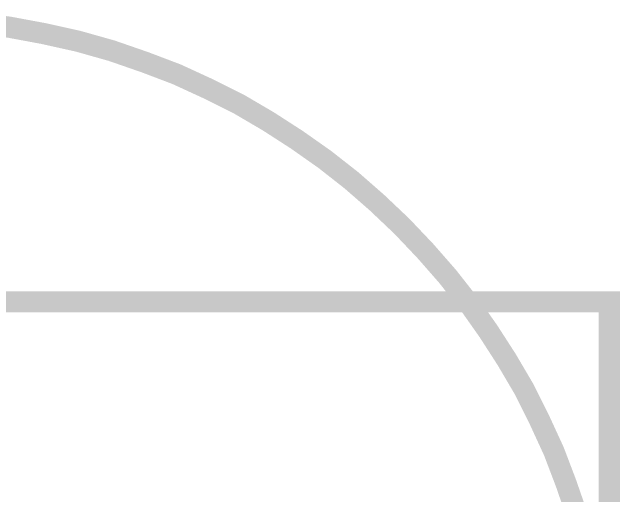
# Model space of a CAD drawing. Header units: inches. Extents: x 0 to 841, y 0 to 594.
# Drawn here: x 333.94 to 355.39, y 68.14 to 85.23 of the extents above; entities that cross this region are included whole.
import ezdxf

# ---------------------------------------------------------------- set-up
doc = ezdxf.new("R2010")
doc.units = ezdxf.units.IN
doc.layers.add('Sheet', color=255, linetype='Continuous')

msp = doc.modelspace()

# ---------------------------------------------------------------- linework, layer by layer
at = {"layer": 'Sheet'}
for points in [[(332.578, 84.851, 0.749, 0.749, 0), (333.835, 84.694, 0.749, 0.749, 0), (335.048, 84.469, 0.749, 0.749, 0), (336.261, 84.199, 0.749, 0.749, 0), (337.451, 83.863, 0.749, 0.749, 0), (338.619, 83.458, 0.749, 0.749, 0), (339.742, 83.032, 0.749, 0.749, 0), (340.865, 82.515, 0.749, 0.749, 0), (341.943, 81.976, 0.749, 0.749, 0), (342.976, 81.37, 0.749, 0.749, 0), (343.986, 80.718, 0.749, 0.749, 0), (344.974, 80.022, 0.749, 0.749, 0), (345.918, 79.281, 0.749, 0.749, 0), (346.816, 78.495, 0.749, 0.749, 0), (347.692, 77.664, 0.749, 0.749, 0), (348.523, 76.788, 0.749, 0.749, 0), (349.309, 75.89, 0.749, 0.749, 0), (350.05, 74.946, 0.749, 0.749, 0), (350.746, 73.958, 0.749, 0.749, 0), (351.397, 72.947, 0.749, 0.749, 0), (352.004, 71.914, 0.749, 0.749, 0), (352.543, 70.836, 0.749, 0.749, 0), (353.059, 69.713, 0.749, 0.749, 0), (353.486, 68.59, 0.749, 0.749, 0), (353.89, 67.422, 0.749, 0.749, 0)], [(353.89, 67.422, 0.749, 0.749, 0), (353.486, 68.59, 0.749, 0.749, 0), (353.059, 69.713, 0.749, 0.749, 0), (352.543, 70.836, 0.749, 0.749, 0), (352.004, 71.914, 0.749, 0.749, 0), (351.397, 72.947, 0.749, 0.749, 0), (350.746, 73.958, 0.749, 0.749, 0), (350.05, 74.946, 0.749, 0.749, 0), (349.309, 75.89, 0.749, 0.749, 0), (348.523, 76.788, 0.749, 0.749, 0), (347.692, 77.664, 0.749, 0.749, 0), (346.816, 78.495, 0.749, 0.749, 0), (345.918, 79.281, 0.749, 0.749, 0), (344.974, 80.022, 0.749, 0.749, 0), (343.986, 80.718, 0.749, 0.749, 0), (342.976, 81.37, 0.749, 0.749, 0), (341.943, 81.976, 0.749, 0.749, 0), (340.865, 82.515, 0.749, 0.749, 0), (339.742, 83.032, 0.749, 0.749, 0), (338.619, 83.458, 0.749, 0.749, 0), (337.451, 83.863, 0.749, 0.749, 0), (336.261, 84.199, 0.749, 0.749, 0), (335.048, 84.469, 0.749, 0.749, 0), (333.835, 84.694, 0.749, 0.749, 0), (332.578, 84.851, 0.749, 0.749, 0)], [(310.008, 57.495, 0.749, 0.749, 0), (305.022, 57.495, 0.749, 0.749, 0), (305.022, 74.991, 0.749, 0.749, 0), (355.013, 74.991, 0.749, 0.749, 0), (355.013, 62.481, 0.749, 0.749, 0), (350.005, 62.481, 0.749, 0.749, 0)]]:
    msp.add_lwpolyline(points, format="xyseb", dxfattribs=at)

doc.saveas('drawing.dxf')
